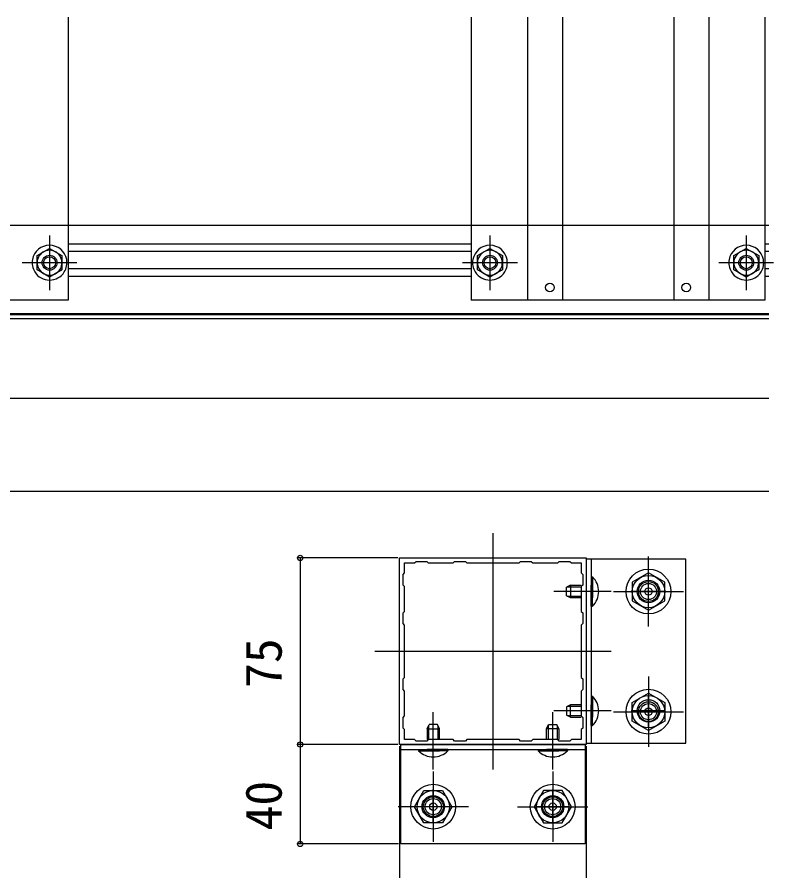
# Model space of a CAD drawing. Units: millimetres, scale not verified. Extents: x -875 to 875, y -1304 to 1297.
# Drawn here: x 197.4 to 500, y -896.8 to -553.5 of the extents above; entities that cross this region are included whole.
import ezdxf
from ezdxf.enums import TextEntityAlignment as Align

# ---------------------------------------------------------------- set-up
doc = ezdxf.new("R2010")
doc.units = ezdxf.units.MM
doc.header["$LTSCALE"] = 8
for name, color, linetype in [('0-3_YKK_11', 7, 'Continuous'), ('0-5_YKK_12', 2, 'Continuous'), ('0-6_YKK_13', 4, 'Continuous'), ('0-8_YKK_D', 6, 'Continuous')]:
    doc.layers.add(name, color=color, linetype=linetype)
doc.styles.add('ＭＳ ゴシック', font='')
doc.styles.get('ＭＳ ゴシック').set_extended_font_data('MS Gothic')

msp = doc.modelspace()

# ---------------------------------------------------------------- linework, layer by layer
at = {"layer": '0-3_YKK_11'}
msp.add_lwpolyline([(351.201, -770.954), (426.201, -770.954), (426.201, -845.954), (351.201, -845.954)], close=True, dxfattribs=at)
for points in [[(362.7, -843.954), (362.1, -844.554), (357.801, -844.554), (357.201, -843.954), (353.201, -843.954), (353.201, -839.954), (352.601, -839.354), (352.601, -835.054), (353.201, -834.454), (353.201, -824.454), (352.601, -823.854), (352.601, -819.554), (353.201, -818.954), (353.201, -797.954), (352.601, -797.354), (352.601, -793.054), (353.201, -792.454), (353.201, -782.454), (352.601, -781.854), (352.601, -777.554), (353.201, -776.954), (353.201, -772.954), (357.201, -772.954), (357.801, -772.354), (362.101, -772.354), (362.701, -772.954), (372.701, -772.954), (373.301, -772.354), (377.601, -772.354), (378.201, -772.954)], [(378.201, -772.954), (399.201, -772.954), (399.801, -772.354), (404.101, -772.354), (404.701, -772.954), (414.701, -772.954), (415.301, -772.354), (419.601, -772.354), (420.201, -772.954), (424.201, -772.954), (424.201, -776.954), (424.801, -777.554), (424.801, -781.854), (424.201, -782.454), (424.201, -792.454), (424.801, -793.054), (424.801, -797.354), (424.201, -797.954), (424.201, -818.954), (424.801, -819.554), (424.801, -823.854), (424.201, -824.454), (424.201, -834.454), (424.801, -835.054), (424.801, -839.354), (424.201, -839.954), (424.201, -843.954), (420.201, -843.954), (419.601, -844.554), (415.301, -844.554), (414.701, -843.954), (404.701, -843.954), (404.101, -844.554), (399.801, -844.554), (399.201, -843.954), (378.201, -843.954), (377.601, -844.554), (373.301, -844.554), (372.701, -843.954), (362.7, -843.954)]]:
    msp.add_lwpolyline(points, dxfattribs=at)
at = {"layer": '0-5_YKK_12'}
for p, q in [((217.999, -553.508), (217.999, -637.258)), ((379.999, -553.508), (379.999, -637.258)), ((402.599, -553.508), (402.599, -637.258)), ((416.599, -553.508), (416.599, -637.258)), ((461.399, -553.508), (461.399, -637.258)), ((475.399, -553.508), (475.399, -637.258)), ((497.999, -553.508), (497.999, -637.258)), ((499.499, -637.258), (99.999, -637.258)), ((217.999, -637.258), (217.999, -667.258)), ((379.999, -637.258), (379.999, -667.258)), ((402.599, -637.258), (402.599, -667.258)), ((416.599, -637.258), (416.599, -667.258)), ((461.399, -637.258), (461.399, -667.258)), ((475.399, -637.258), (475.399, -667.258)), ((497.999, -637.258), (497.999, -667.258)), ((210.499, -641.258), (210.499, -663.258)), ((387.499, -641.258), (387.499, -663.258)), ((490.499, -641.258), (490.499, -663.258)), ((379.999, -644.758), (217.999, -644.758)), ((499.499, -644.758), (497.999, -644.758)), ((379.999, -647.758), (217.999, -647.758)), ((499.499, -647.758), (497.999, -647.758)), ((221.499, -652.258), (199.499, -652.258)), ((379.999, -654.758), (217.999, -654.758)), ((398.499, -652.258), (376.499, -652.258)), ((501.499, -652.258), (479.499, -652.258)), ((499.499, -654.758), (497.999, -654.758)), ((379.999, -657.758), (217.999, -657.758)), ((499.499, -657.758), (497.999, -657.758)), ((217.999, -667.258), (99.999, -667.258)), ((497.999, -667.258), (379.999, -667.258)), ((499.499, -672.758), (99.999, -672.758)), ((499.499, -674.758), (98.999, -674.758)), ((499.499, -673.258), (99.999, -673.258)), ((13.999, -706.758), (499.499, -706.758)), ((499.499, -744.258), (98.999, -744.258)), ((388.701, -760.954), (388.701, -855.954)), ((341.201, -808.454), (436.201, -808.454))]:
    msp.add_line(p, q, dxfattribs=at)
for centre in [(411.599, -662.258), (466.399, -662.258)]:
    msp.add_circle(centre, 1.75, dxfattribs=at)
at = {"layer": '0-6_YKK_13'}
for p, q in [((205.499, -649.371), (210.499, -646.485)), ((382.499, -649.371), (387.499, -646.485)), ((485.499, -649.371), (490.499, -646.485)), ((205.499, -650.267), (205.499, -649.371)), ((205.499, -650.393), (205.499, -649.371)), ((205.499, -655.145), (205.499, -650.267)), ((205.499, -655.145), (205.499, -650.393)), ((215.499, -650.393), (215.499, -655.145)), ((382.499, -650.267), (382.499, -649.371)), ((382.499, -650.393), (382.499, -649.371)), ((382.499, -655.145), (382.499, -650.267)), ((382.499, -655.145), (382.499, -650.393)), ((392.499, -650.393), (392.499, -655.145)), ((485.499, -650.267), (485.499, -649.371)), ((485.499, -650.393), (485.499, -649.371)), ((485.499, -655.145), (485.499, -650.267)), ((485.499, -655.145), (485.499, -650.393)), ((495.499, -650.393), (495.499, -655.145)), ((205.889, -655.37), (205.499, -655.145)), ((206.017, -655.444), (205.499, -655.145)), ((210.499, -658.032), (206.017, -655.444)), ((214.982, -655.444), (210.499, -658.032)), ((215.499, -655.145), (214.982, -655.444)), ((215.499, -655.145), (215.137, -655.354)), ((382.888, -655.37), (382.499, -655.145)), ((383.016, -655.444), (382.499, -655.145)), ((387.499, -658.032), (383.016, -655.444)), ((391.982, -655.444), (387.499, -658.032)), ((392.499, -655.145), (391.982, -655.444)), ((392.499, -655.145), (392.136, -655.354)), ((485.888, -655.37), (485.499, -655.145)), ((486.016, -655.444), (485.499, -655.145)), ((490.499, -658.032), (486.016, -655.444)), ((494.982, -655.444), (490.499, -658.032)), ((495.499, -655.145), (494.982, -655.444)), ((495.499, -655.145), (495.136, -655.354)), ((428.201, -771.454), (428.201, -845.454)), ((451.201, -798.559), (451.201, -770.348)), ((428.201, -778.554), (428.201, -786.954)), ((428.201, -778.554), (428.71, -778.554)), ((428.71, -778.554), (428.71, -786.954)), ((451.201, -790.954), (451.201, -777.954)), ((419.901, -781.954), (418.201, -782.754)), ((418.51, -782.608), (424.201, -782.608)), ((419.901, -781.954), (424.201, -781.954)), ((419.901, -781.954), (419.901, -786.954)), ((428.201, -790.354), (428.201, -781.954)), ((428.71, -790.354), (428.71, -781.954)), ((436.201, -784.454), (413.201, -784.454)), ((418.201, -786.154), (418.201, -782.754)), ((431.23, -784.454), (422.733, -784.454)), ((437.095, -784.454), (465.306, -784.454)), ((457.701, -784.454), (444.238, -784.454)), ((419.901, -786.954), (418.201, -786.154)), ((418.51, -786.299), (424.201, -786.299)), ((424.201, -786.954), (419.901, -786.954)), ((428.201, -790.354), (428.71, -790.354)), ((451.201, -818.667), (451.201, -846.878)), ((428.201, -826.554), (428.201, -834.954)), ((428.201, -826.554), (428.71, -826.554)), ((428.71, -826.554), (428.71, -834.954)), ((451.201, -838.954), (451.201, -825.954)), ((419.901, -829.954), (418.201, -830.754)), ((418.51, -830.608), (424.201, -830.608)), ((424.201, -829.954), (419.901, -829.954)), ((419.901, -834.954), (419.901, -829.954)), ((428.201, -838.354), (428.201, -829.954)), ((428.71, -838.354), (428.71, -829.954)), ((364.701, -855.954), (364.701, -832.954)), ((412.701, -855.954), (412.701, -832.954)), ((436.201, -832.454), (413.201, -832.454)), ((418.201, -830.754), (418.201, -834.154)), ((419.901, -834.954), (418.201, -834.154)), ((431.23, -832.454), (422.733, -832.454)), ((437.095, -832.773), (465.306, -832.773)), ((457.701, -832.454), (444.238, -832.454)), ((418.51, -834.299), (424.201, -834.299)), ((419.901, -834.954), (424.201, -834.954)), ((362.201, -839.654), (363.001, -837.954)), ((362.201, -839.654), (362.201, -843.954)), ((362.201, -839.654), (367.201, -839.654)), ((362.855, -838.263), (362.855, -843.954)), ((366.401, -837.954), (363.001, -837.954)), ((367.201, -839.654), (366.401, -837.954)), ((366.546, -838.263), (366.546, -843.954)), ((367.201, -843.954), (367.201, -839.654)), ((410.201, -839.654), (411.001, -837.954)), ((410.201, -843.954), (410.201, -839.654)), ((415.201, -839.654), (410.201, -839.654)), ((410.855, -838.263), (410.855, -843.954)), ((411.001, -837.954), (414.401, -837.954)), ((415.201, -839.654), (414.401, -837.954)), ((414.546, -838.263), (414.546, -843.954)), ((415.201, -839.654), (415.201, -843.954)), ((428.201, -838.354), (428.71, -838.354)), ((364.701, -850.983), (364.701, -842.486)), ((412.701, -850.983), (412.701, -842.486)), ((351.701, -847.954), (425.701, -847.954)), ((358.801, -847.954), (367.201, -847.954)), ((358.801, -847.954), (358.801, -848.462)), ((358.801, -848.462), (367.201, -848.462)), ((370.601, -847.954), (362.201, -847.954)), ((370.601, -848.462), (362.201, -848.462)), ((370.601, -847.954), (370.601, -848.462)), ((406.801, -847.954), (415.201, -847.954)), ((406.801, -847.954), (406.801, -848.462)), ((406.801, -848.462), (415.201, -848.462)), ((418.601, -847.954), (410.201, -847.954)), ((418.601, -848.462), (410.201, -848.462)), ((418.601, -847.954), (418.601, -848.462)), ((364.701, -856.848), (364.701, -885.059)), ((412.701, -856.848), (412.701, -885.059)), ((364.701, -877.454), (364.701, -863.991)), ((412.701, -877.454), (412.701, -863.991)), ((378.806, -870.954), (350.595, -870.954)), ((371.201, -870.954), (358.201, -870.954)), ((398.595, -870.954), (426.806, -870.954)), ((419.201, -870.954), (406.201, -870.954))]:
    msp.add_line(p, q, dxfattribs=at)
for points in [[(210.499, -646.485), (215.499, -649.371), (215.499, -650.393)], [(387.499, -646.485), (392.499, -649.371), (392.499, -650.393)], [(490.499, -646.485), (495.499, -649.371), (495.499, -650.393)]]:
    msp.add_lwpolyline(points, dxfattribs=at)
for points in [[(466.201, -771.454), (426.201, -771.454), (426.201, -845.454), (466.201, -845.454)], [(451.201, -776.948), (444.701, -780.701), (444.701, -788.206), (451.201, -791.959), (457.701, -788.206), (457.701, -780.701)], [(451.201, -840.278), (444.701, -836.525), (444.701, -829.02), (451.201, -825.267), (457.701, -829.02), (457.701, -836.525)], [(351.701, -885.954), (351.701, -845.954), (425.701, -845.954), (425.701, -885.954)], [(357.195, -870.954), (360.948, -864.454), (368.453, -864.454), (372.206, -870.954), (368.453, -877.454), (360.948, -877.454)], [(420.206, -870.954), (416.453, -864.454), (408.948, -864.454), (405.195, -870.954), (408.948, -877.454), (416.453, -877.454)]]:
    msp.add_lwpolyline(points, close=True, dxfattribs=at)
for centre, radius in [((210.499, -652.258), 3), ((210.499, -652.258), 2.4), ((387.499, -652.258), 3), ((387.499, -652.258), 2.4), ((490.499, -652.258), 3), ((490.499, -652.258), 2.4), ((451.201, -784.454), 9), ((451.201, -784.454), 6.5), ((451.201, -784.454), 4.5), ((451.201, -784.454), 4), ((451.201, -784.454), 3.25), ((451.201, -784.454), 1.5), ((451.201, -832.773), 9), ((451.201, -832.773), 6.5), ((451.201, -832.454), 4.5), ((451.201, -832.773), 4), ((451.201, -832.773), 3.25), ((451.201, -832.773), 1.5), ((364.701, -870.954), 9), ((364.701, -870.954), 6.5), ((412.701, -870.954), 9), ((412.701, -870.954), 6.5), ((364.701, -870.954), 4.5), ((364.701, -870.954), 4), ((364.701, -870.954), 3.25), ((412.701, -870.954), 4.5), ((412.701, -870.954), 4), ((412.701, -870.954), 3.25), ((364.701, -870.954), 1.5), ((412.701, -870.954), 1.5)]:
    msp.add_circle(centre, radius, dxfattribs=at)
for centre, radius, start, end in [((210.499, -652.258), 7, 10.52433, 169.47567), ((387.499, -652.258), 7, 10.52433, 169.47567), ((490.499, -652.258), 7, 10.52433, 169.47567), ((210.499, -652.258), 5, 23.1324, 156.8676), ((210.499, -652.258), 5, 23.1324, 156.8676), ((387.499, -652.258), 5, 23.1324, 156.8676), ((387.499, -652.258), 5, 23.1324, 156.8676), ((490.499, -652.258), 5, 23.1324, 156.8676), ((490.499, -652.258), 5, 23.1324, 156.8676), ((210.499, -652.258), 7, 169.47567, 212.11583), ((210.499, -652.258), 5, 156.8676, 217.3832), ((210.499, -652.258), 5, 156.8676, 217.3832), ((210.499, -652.258), 5, 322.6168, 23.1324), ((210.499, -652.258), 5, 322.6168, 23.1324), ((210.499, -652.258), 7, 327.88417, 10.52433), ((387.499, -652.258), 7, 169.47567, 212.11583), ((387.499, -652.258), 5, 156.8676, 217.3832), ((387.499, -652.258), 5, 156.8676, 217.3832), ((387.499, -652.258), 5, 322.6168, 23.1324), ((387.499, -652.258), 5, 322.6168, 23.1324), ((387.499, -652.258), 7, 327.88417, 10.52433), ((490.499, -652.258), 7, 169.47567, 212.11583), ((490.499, -652.258), 5, 156.8676, 217.3832), ((490.499, -652.258), 5, 156.8676, 217.3832), ((490.499, -652.258), 5, 322.6168, 23.1324), ((490.499, -652.258), 5, 322.6168, 23.1324), ((490.499, -652.258), 7, 327.88417, 10.52433), ((210.499, -652.258), 5, 217.3832, 322.6168), ((210.499, -652.258), 5, 217.3832, 322.6168), ((387.499, -652.258), 5, 217.3832, 322.6168), ((387.499, -652.258), 5, 217.3832, 322.6168), ((490.499, -652.258), 5, 217.3832, 322.6168), ((490.499, -652.258), 5, 217.3832, 322.6168), ((210.499, -652.258), 7, 212.11583, 327.88417), ((387.499, -652.258), 7, 212.11583, 327.88417), ((490.499, -652.258), 7, 212.11583, 327.88417), ((422.968, -784.454), 8.232, 314.2189, 45.7811), ((422.968, -832.454), 8.232, 314.2189, 45.7811), ((364.701, -842.721), 8.232, 224.2189, 315.7811), ((412.701, -842.721), 8.232, 224.2189, 315.7811)]:
    msp.add_arc(centre, radius, start, end, dxfattribs=at)
at = {"layer": '0-8_YKK_D'}
for p, q in [((350.501, -770.954), (310.201, -770.954)), ((311.201, -770.954), (311.201, -845.954)), ((350.501, -845.954), (310.201, -845.954)), ((350.501, -845.954), (310.201, -845.954)), ((311.201, -845.954), (311.201, -885.954)), ((351.201, -846.654), (351.201, -926.954)), ((426.201, -846.654), (426.201, -926.954)), ((350.701, -885.954), (310.201, -885.954))]:
    msp.add_line(p, q, dxfattribs=at)
for centre in [(311.201, -770.954), (311.201, -845.954), (311.201, -845.954), (311.201, -885.954)]:
    msp.add_circle(centre, 1.075, dxfattribs=at)

# ---------------------------------------------------------------- texts
at = {"layer": '0-8_YKK_D', "style": 'ＭＳ ゴシック'}
for s, p in [('75', (308.201, -823.226)), ('40', (308.201, -880.499))]:
    msp.add_text(s, height=14.66, rotation=90, dxfattribs=at).set_placement(p, align=Align.BOTTOM_LEFT)

doc.saveas('drawing.dxf')
